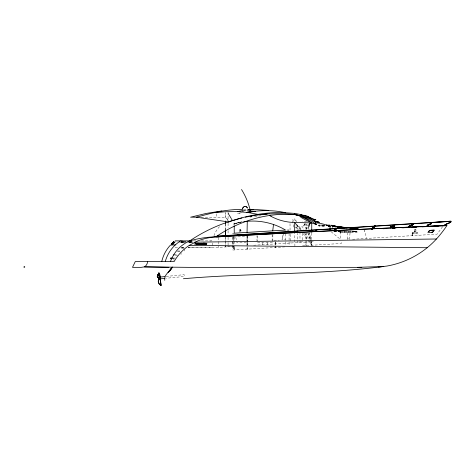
<?xml version="1.0" encoding="UTF-8"?>
<svg xmlns="http://www.w3.org/2000/svg" width="475" height="475" viewBox="0 0 475 475"><rect width="100%" height="100%" fill="white"/><g stroke="black" fill="none" stroke-linecap="round" stroke-linejoin="round"><path stroke-width="0.36" stroke-dasharray="2.38 1.78" d="M234.436 249.933L234.223 246.412A8.823 0.552 0 0 0 225.429 246.947L225.429 237.316M225.429 229.906L225.429 223.98M227.964 220.768A10.587 4.477 -90 0 0 225.429 217.194L225.429 213.049M247.059 248.075L247.059 249.173L247.059 236.336M247.059 244.934L247.059 236.568M318.885 225.031L318.885 225.987L325.149 226.148L318.885 225.987L318.885 225.031L324.081 225.061M412.146 233.54L412.122 235.665L412.122 233.54A1.413 0.825 -90 0 1 412.965 232.655L417.228 232.655A1.413 1.146 -90 0 1 418.065 233.54L418.065 235.303M290.017 223.66L290.071 230.648M305.882 232.471L305.959 245.611L305.959 242.078M305.924 229.55L305.959 227.341L306.808 224.022M306.203 232.631L306.268 245.593M232.815 244.304L233.231 236.966M233.896 225.227L234.187 220.091M349.487 239.447L350.229 230.648M353.103 232.233C351.726 231.028 353.816 231.996 355.728 231.758L353.032 231.705L356.778 231.705L357.544 230.191M283.361 233.866L282.037 240L283.652 232.602M306.648 229.407L305.959 227.341L308.602 227.341L310.65 222.353M309.486 224.723L310.258 222.401M310.412 222.401C309.652 223.422 309.029 225.684 310.003 223.737M309.231 224.592L310.246 222.805M308.602 227.341L310.834 222.353M356.986 232.233L356.778 231.705L333.563 231.705L339.714 231.705L339.696 232.233L356.986 232.233L357.99 230.322M442.552 226.759L437.119 234.151L351.898 239.305M304.813 223.838L304.22 224.515L306.595 226.617M305.152 223.725L302.949 226.219L303.21 226.45L305.633 223.713M415.821 231.776L415.999 229.835L415.12 229.657L414.236 229.835L414.414 231.776M414.236 233.54L414.414 231.598L415.999 231.776L415.999 233.54M240.694 222.348L234.223 223.891A61.744 61.738 -90 0 1 242.125 221.902M234.223 225.316L234.223 223.689L242.143 221.831M306.268 228.273L308.275 227.869L308.524 229.259M240.018 229.817C239.709 232.833 241.846 228.042 240.059 230.488M240.498 229.811L240.19 230.161L240.54 230.476M241.597 212.747L237.53 213.483L241.668 213.091M233.088 233.231L232.691 233.296L234.223 233.183M242.951 210.52L247.623 209.885M356.28 231.758L356.778 231.705M166.203 276.444L184.146 274.657L184.324 276.456L166.381 278.249M239.578 232.168C237.571 228.552 242.339 228.208 240.736 232.103M254.594 216.404L262.509 215.703M240.558 229.372L239.43 229.437M238.052 236.651L245.1 236.235M246.341 242.161L237.001 242.725L235.725 237.067M274.022 240.487L279.3 240.166M284.388 239.857L285.564 239.792M302.623 241.769L297.338 242.09L297.338 233.368M189.727 247.463L188.272 247.463L218.393 247.368L234.395 246.4M253.662 245.237L313.286 241.638M284.828 246.887L232.904 250.028L232.691 246.507M302.551 245.818L341.359 243.473L341.228 241.359M354.303 231.735L356.303 231.699M340.266 231.723L333.563 231.705M243.592 209.511L247.95 209.469M333.794 231.723L339.851 231.705L340.225 232.233M352.949 231.705L355.074 231.699M183.849 248.17L181.028 248.17L181.028 247.463L184.668 247.451L181.753 247.463M185.434 241.941L181.011 241.947L185.606 241.947M192.797 241.929L189.115 241.935L192.921 241.953M182.198 241.615L182.822 242.262L179.799 242.244M188.308 247.445L212.325 247.392M201.151 217.194L225.429 217.194L227.549 219.741M309.67 224.74L309.415 224.592M309.522 225.102L307.937 225.102L305.959 227.341L306.713 229.401M297.427 226.866L302.723 226.866L303.513 230.304M294.785 227.537L300.075 227.537L300.55 229.597M414.236 229.835L415.999 229.835M414.414 230.013L415.821 230.013M414.236 231.776L415.999 231.776M340.07 231.859L352.729 231.859M340.153 231.972L352.646 231.972M340.207 232.097L352.593 232.097M346.78 228.528L347.724 238.408L349.487 238.408M193.497 240.884L195.712 240.884M201.252 240.884L212.325 240.884M185.476 241.716L181.064 241.686A1.763 0.695 -90 0 1 181.533 242.137L181.688 242.137M179.598 242.268L185.256 242.244M187.862 242.262L193.212 242.244M233.694 242.921L233.48 244.34M175.132 247.463L177.792 247.463M181.028 247.463L184.65 247.463M177.496 250.99L180.322 250.99M177.496 251.697L181.028 251.697M173.969 254.517L177.496 254.517L177.496 255.223L173.969 255.223M173.167 258.05L175.453 258.05M171.855 258.75L173.969 258.75M181.011 241.852L185.446 241.858M189.115 241.864L192.808 241.87M181.266 242.22L185.084 242.226M189.299 242.226L193.064 242.232M181.028 242.137L185.446 242.155M189.127 242.167L193.188 242.179M318.885 225.091L324.081 225.114M189.151 241.739L192.963 241.775M181.456 242.238L182.822 242.262M352.533 231.723L353.453 231.747L352.711 231.705M243.829 210.573L246.709 210.757M183.083 242.244L181.8 242.137L183.041 242.143A1.763 1.763 0 0 0 182.762 241.561M325.054 225.732L322.276 225.031M324.645 225.672L322.388 225.097M231.254 219.058L233.391 220.643M331.2 231.788L340.599 239.501M304.92 223.725L307.295 225.827M301.025 229.627L294.696 222.478L300.449 230.072M304.433 233.48L310.276 240.077M303.103 233.575L307.966 239.994M308.412 240.582L311.95 245.248L311.737 241.727M307.978 232.833L310.502 239.697M307.8 232.851L310.11 239.738M310.335 240.427L311.95 245.248L309.67 233.053M364.681 231.384L364.183 230.458A1.763 1.763 0 0 1 364.681 231.384L366.688 238.408M332.072 225.987L332.631 228.137M298.223 230.304L295.575 218.838L294.696 218.838L297.178 229.591M293.396 221.516L292.933 219.509L292.048 219.509L293.865 227.388M307.984 224.022L309.005 229.49M309.154 232.732L310.407 239.673M311.256 241.757L311.469 245.278M294.91 246.282L294.696 231.853M234.122 246.418L234.335 249.939M233.48 246.46L233.694 249.981M233.088 246.483L233.302 250.004M290.16 234.288L290.373 243.022M247.131 236.045L247.249 241.87M247.261 242.6L247.392 249.149M412.193 233.54L412.217 235.659L412.217 233.54A1.413 0.819 -90 0 1 413.048 232.655L413.048 233.54M247.095 236.075L247.172 244.898M267.615 242.642L267.562 244.405L267.562 242.642M275.203 242.535L275.227 247.469L275.191 241.122L275.221 247.469M417.228 232.655L417.228 233.54L412.965 233.54L412.965 232.655M347.724 238.408L347.724 239.554M340.225 231.705L340.225 240.006M311.737 233.011L311.737 239.548M310.781 241.757L310.781 245.32M302.623 233.302L302.623 241.068M299.974 231.853L299.974 239.62M299.974 240.32L299.974 242.44M289.091 233.652L289.091 245.189M285.564 233.742L285.564 241.104M285.564 241.84L285.564 245.433M272.858 234.757L272.858 242.642L256.993 242.642L256.993 235.475M272.139 234.472L272.139 240.73M262.283 242.642L262.283 244.72M257.705 235.861L257.705 240.73M234.223 236.859L234.223 244.946M233.48 235.671L233.48 240.748M233.088 236.912L233.088 244.275M232.691 236.966L232.691 245.771M231.254 218.518L231.254 219.699M228.077 212.165L228.077 221.154M228.077 223.321L228.077 227.745M228.077 230.654L228.077 234.335M228.077 237.251L228.077 242.393M228.077 243.117L228.077 246.786M225.429 212.254L225.429 217.194M225.429 224.087L225.429 229.983M225.429 237.357L225.429 246.947M218.393 237.47L218.393 247.368M216.636 213.869L216.636 217.194M212.325 243.046L212.325 245.919M184.555 248.876L184.555 250.99M181.028 252.403L181.028 254.517M173.969 258.05L173.969 260.87M210.591 241.146A1.763 1.763 0 0 1 211.215 240.884M213.976 235.665A26.463 26.285 -90 0 1 219.444 226.682M306.862 221.439A26.463 0.932 -3.3 0 1 302.628 221.849M234.223 223.689A61.744 61.732 -90 0 1 242.137 221.73M324.087 225.548L318.891 225.572L324.081 225.548M289.091 230.048L286.271 230.06L289.091 230.06M228.802 214.326L228.362 213.412L228.802 214.362"/><path stroke-width="0.71" d="M206.53 244.31C203.312 243.55 209.689 243.568 205.384 243.248C203.941 244.56 207.421 245.112 206.637 243.723M225.429 230.648L225.429 236.574L225.429 230.719M225.429 223.238L225.429 221.018M330.095 230.88L330.018 225.097L326.307 225.126M347.296 227.768C343.912 227.549 331.324 226.468 331.413 225.174M204.808 244.043C205.022 240.92 205.687 247.095 203.769 243.622C203.484 246.857 202.962 240.291 204.873 244.15M196.644 243.663L197.998 243.853L196.602 243.669L194.887 244.364L194.946 243.752L196.217 243.598L194.946 243.236L196.151 243.206L196.579 244.465L197.992 244.494M197.98 243.829L196.787 244.186L198.247 244.471L198.408 244.007L199.476 244.126M197.98 244.471C197.576 242.945 201.299 244.007 198.146 243.396M198.123 243.331C193.301 243.592 199.441 242.951 199.672 243.55M202.766 244.12L201.643 243.99C201.329 245.694 201.341 241.763 201.721 243.835M202.766 243.835C202.825 241.793 203.08 245.688 202.683 243.99M331.58 225.292C330.398 226.017 337.862 226.777 346.714 227.667M247.059 232.4L247.273 221.421M199.916 243.883C202.588 244.168 199.453 243.978 199.464 244.388M199.779 244.441L199.726 244.061M340.664 227.234L331.835 225.578L340.664 227.234L334.258 225.981M158.988 279.027L158.692 277.62M159.944 277.163L160.033 277.792M164.772 280.333C163.828 274.075 170.014 271.884 172.36 267.176L167.99 272.448M272.739 230.838L273.487 224.568M358.572 229.211L352.278 228.528M350.128 228.03L358.417 229.229C356.327 228.534 353.554 228.867 352.254 228.184L334.032 226.272M199.737 244.192C204.648 244.453 197.82 242.013 200.088 244.554M340.67 227.157L341.157 227.109M161.743 261.577C163.115 255.425 166.155 249.666 170.466 245.07L175.352 244.886M242.499 208.531L243.574 206.833L242.523 208.513M378.456 267.069L386.911 266.053A88.202 88.202 0 0 0 427.173 247.73C434.934 241.502 441.311 233.795 446.91 225.619L443.383 225.619A453.358 12.112 -3.1 0 0 237.518 235.719L238.177 234.876L237.737 235.695L223.927 236.479A7.054 0.362 0 0 0 218.393 236.787L215.971 236.823A105.842 103.906 -90 0 0 189.727 240.884A35.281 35.281 0 0 0 182.222 245.302C176.842 249.458 172.71 255.17 170.442 261.577M237.856 235.689L238.177 234.876M237.827 235.689L238.118 234.882L237.648 235.701M158.899 278.611C157.801 280.565 157.979 283.628 160.123 284.757M237.737 235.695L238.088 234.882L237.583 235.701M355.811 229.188L356.197 228.784L355.757 229.17M332.019 225.851L331.413 225.352L335.991 226.623L347.439 227.739M173.215 242.44L171.321 244.186L173.85 241.941L173.512 242.297M315.192 221.059C313.684 220.911 314.652 218.815 315.685 219.705M257.759 233.457L256.85 234.644L257.67 233.635M257.189 234.626L257.759 233.629M168.506 271.961L172.36 267.176L169.545 271.077L170.068 270.679M173.678 242.001L172.805 242.648M434.215 230.149L430.534 230.333A1.918 1.657 -47.7 0 0 429.127 231.028L427.868 232.417L431.834 232.305A1.686 1.52 -53.7 0 0 433.17 231.574L434.215 230.149L430.534 230.333A1.93 1.674 -48.2 0 0 429.127 231.028L428.563 231.616M169.029 271.504L172.36 267.176M171.404 244.037L173.684 241.935L172.425 243.265M276.527 233.581L277.596 232.37L276.201 233.605L277.578 232.37M173.624 242.066L173.339 242.375M355.852 227.394L352.984 229.722L355.858 227.394L353.085 229.71L355.769 227.4L354.463 228.802M276.391 233.593L277.537 232.376L276.23 233.593M355.906 228.956L357.212 228.986L355.864 229.069M354.415 228.808L355.822 227.394L353.103 229.716M355.733 227.4L352.943 229.722M354.303 228.813L355.615 227.412L352.955 229.722L355.65 227.406M171.92 243.538L173.042 242.63M372.127 229.271L375.072 226.171L372.145 228.813L375.09 226.171L372.157 229.271L375.072 226.171L371.83 228.825L375.108 226.171L372.186 229.271L375.102 226.171L372.121 228.813L375.102 226.171L372.168 229.271L375.048 226.177L372.02 228.819L374.983 226.177L372.02 229.277L375.018 226.177L372.044 228.819L375.048 226.177L372.578 228.76M171.422 244.061L173.541 241.917L171.73 243.984M371.978 229.277L374.953 226.183L371.931 228.825L374.923 226.183L372.412 228.766M371.842 229.283L374.864 226.189L371.818 228.825L374.864 226.189L371.854 229.283L374.9 226.183L371.812 228.831L374.9 226.183L371.895 229.283L375.018 226.177L372.062 228.819M354.95 228.647L352.248 228.226M297.285 231.117L295.539 232.584M295.788 232.566L297.249 231.123L295.634 232.584M172.188 243.55L171.873 243.853M158.193 275.928L157.379 276.682L157.949 277.388M295.658 232.572L297.16 231.123M316.914 229.87L314.753 231.592L316.908 229.87L315.067 231.592M295.492 232.59L297.053 231.135M314.984 231.592L316.819 229.876M334.263 230.636L336.442 228.629L333.913 230.636L336.442 228.629M316.7 229.882L314.788 231.592M334.127 230.636L336.217 228.641M353.252 229.704L355.822 227.394M158.199 275.928L158.905 274.692L158.988 272.822L161.28 285.41L159.921 284.715M371.889 228.825L374.923 226.183M271.207 216.392L272.228 216.968A52.921 52.203 90 0 0 294.696 222.478L311.737 222.9L316.397 224.58L315.347 222.846L315.928 222.377L315.388 221.202L318.921 222.318M206.459 244.186C204.535 244.922 205.693 242.25 206.684 243.8M361.831 267.348L188.397 267.348L144.424 266.885L141.2 267.348L132.501 267.348L135.28 261.577L174.123 261.577A47.631 47.631 0 0 1 189.305 245.338L197.808 240.884A56.293 49.839 0 0 1 218.393 236.787A458.654 15.527 -3.1 0 1 446.91 225.619L441.875 225.868M304.843 215.24L303.988 215.727L300.913 214.777L306.731 215.84L311.754 218.999L303.988 215.727L305.009 215.294M229.93 221.688L228.321 221.92L196.448 217.194C211.66 213.026 226.902 209.018 242.868 209.517M427.435 225.637L431.609 223.464L427.09 225.482L431.621 223.464L427.078 225.488L431.627 223.464L427.221 225.471M427.28 225.637L431.532 223.47L427.316 225.471M427.108 225.637L431.383 223.476M409.236 226.254L412.989 224.645L408.922 226.557L413.036 224.645C409.83 226.872 405.638 227.299 413.048 224.645L408.91 226.557M413.018 224.645L409.177 226.266M409.058 226.563L412.929 224.651M409.011 226.563L412.9 224.651L408.91 226.272M409.064 226.539L412.9 224.651L409.046 226.272M409.017 226.539L412.864 224.657M408.922 226.551L412.822 224.657L408.922 226.557M427.375 225.494L431.609 223.464M390.812 227.46L394.214 225.839L390.456 227.092L394.202 225.839L390.486 227.472L390.794 227.466L394.22 225.839L390.771 227.466L394.202 225.839L390.468 227.086L394.012 225.857L390.557 227.477L394.066 225.851L390.575 227.08L394.036 225.851L390.515 227.472M390.634 227.46L394.096 225.851L390.676 227.086L394.131 225.845L390.693 227.472L394.161 225.845L390.587 227.086L394.066 225.851L390.646 227.472L394.131 225.845L390.622 227.08M390.474 227.477L393.977 225.857L390.456 227.092L393.989 225.857L390.492 227.477L393.977 225.857M444.98 225.625L444.98 224.74L450.549 222.264L450.591 221.386M444.98 224.74L450.817 222.264L450.763 221.374M233.427 220.364L232.691 220.537M390.711 227.08L394.096 225.851M390.503 227.092L394.012 225.857M228.321 221.92L233.421 220.246A102.63 48.646 -24.7 0 1 285.534 212.752L294.696 213.4L300.895 214.563M233.558 220.269L222.342 223.986A158.763 158.686 -90 0 0 189.727 240.884A105.842 103.906 90 0 1 191.473 240.392M216.636 212.539L225.429 211.737L237.53 211.577L242.951 210.52L242.951 211.844M250.337 216.897L251.697 216.653M245.302 206.465L244.186 206.518L244.803 206.518M221.861 210.912L206.091 213.459L190.552 217.194L197.891 217.194M159.44 278.599L158.828 279.318L158.448 281.586L158.905 283.302L159.98 284.656M159.285 277.875L158.294 277.632M382.28 266.534L383.747 266.493C317.348 275.096 250.076 272.846 183.403 278.736M217.087 236.123L450.377 221.213A2.47 2.47 0 0 1 451.25 221.332L214.635 236.491L218.393 236.134M246.525 212.58L247.808 212.224M24.468 266.974C25.715 266.808 22.895 267.098 24.166 267.009M306.992 216.861L308.53 216.677M160.117 277.056L164.766 276.592M159.63 278.92L164.95 278.392M250.319 210.722C251.94 210.508 248.87 210.752 250.319 210.722A70.561 70.561 0 0 0 241.532 189.507M247.837 212.04C260.401 210.389 273.072 209.754 285.517 212.752M250.497 211.862C248.882 212.105 252.077 211.702 250.426 211.945M244.922 206.405L244.221 206.5L245.254 206.382M246.495 212.634L255.514 211.304L247.433 210.799M243.592 221.76C258.02 219.557 273.03 222.615 285.564 230.06L234.223 233.183L234.223 226.035M261.161 214.51L269.551 213.786M248.294 209.79L253.757 209.416L268.82 210.425M427.191 226.355L427.304 226.379M216.642 236.96A88.202 78.09 0 0 1 218.393 236.787L225.601 236.431M383.372 228.724L384.815 228.653M393.478 228.232L394.909 228.16M402.764 227.78L405.62 227.638M412.817 227.287L416.474 227.109M422.328 226.824L426.722 226.611M432.517 226.326L438.277 226.041M218.393 236.787L226.076 236.419M390.604 227.964L390.699 227.958M357.479 267.348L383.747 266.493M314.04 220.364L314.242 220.679M194.875 242.179L436.489 238.996M247.95 209.469L253.757 209.416M327.792 225.53L330.018 225.518M450.466 221.326L450.811 221.326M449.73 221.427L450.377 221.213L431.448 222.591M342.724 227.472L355.223 227.472L355.223 227.822L350.075 227.822M175.162 240.884L190.546 240.884M201.643 243.711L202.688 243.711M197.873 243.966L196.792 243.942M172.443 258.05L170.442 258.05L170.442 258.75L171.926 258.75L171.926 258.05M167.663 267.348L168.857 267.348L144.424 266.885A7.054 5.51 -90 0 0 147.666 261.577M189.305 245.338L427.173 247.73M328.629 226.231L330.018 226.266A12.35 0.338 19.9 0 0 327.299 225.322M315.347 222.846L316.463 222.894A35.281 34.503 90 0 1 330.018 226.777M328.611 226.159L330.018 226.266M237.53 211.577L247.879 212.503L257.967 214.356M349.843 227.958L353.679 228.392M342.837 227.436L346.596 227.78M350.134 228.107L351.548 228.232M342.831 227.537L345.183 227.751M342.831 227.662L344.286 227.792M331.734 225.708L332.987 226.124M331.787 225.554L334.453 226.053M332.625 225.981L334.139 226.29L334.507 226.783M332.761 225.72C333.444 226.373 337.066 227.442 336.175 226.314M361.243 229.645L352.248 228.178L352.284 228.523M334.329 226.415L340.225 227.056M334.406 226.516L336.11 226.801L335.849 226.557M334.465 226.64L335.593 226.83M353.578 228.629L352.254 228.297L354.825 228.766L353.596 228.528M331.413 225.488L340.688 227.098M355.935 228.962L356.879 229.128M337.155 226.949L338.521 227.204L338.372 226.694M332.138 225.857C328.664 224.408 338.859 227.757 339.934 227.329M200.159 244.031L199.743 243.627M352.278 228.398L353.59 228.647M319.307 222.359L315.489 221.273M332.239 225.958L333.082 226.231M317.241 221.688L319.135 222.306M337.963 226.83L338.141 227.335M308.15 216.725L314.913 219.646M307.378 216.814L314.545 220.246M300.77 217.289L309.362 221.962M315.697 219.717C313.571 218.411 316.777 220.364 315.59 219.652M157.884 277.412L158.959 277.928C154.993 275.832 160.479 270.471 160.194 276.996M158.086 277.471L157.178 276.622L158.507 275.215L158.792 272.769L160.033 277.192M315.928 222.377L310.199 219.153A52.921 50.433 90 0 0 297.789 215.139L294.696 214.534A158.763 158.686 -90 0 0 269.948 213.94M160.128 284.757L160.55 285.065M160.479 285.125L161.055 285.439L159.98 278.439M269.871 215.579L270.958 216.404M247.22 207.45L246.222 206.595L247.588 208.115M314.088 220.4L314.397 221.035M334.537 226.13L334.709 226.486M229.021 214.783L231.254 218.518M198.016 243.206L198.295 243.574M159.232 274.212C155.937 273.422 158.193 278.546 158.846 278.374M199.423 244.037L199.518 244.477M158.739 277.578L158.84 278.196M159.374 275.162L159.653 276.64M159.748 277.163L159.838 277.697M160.194 278.481L160.241 278.57M159.452 277.151L159.719 279.799M234.187 220.198L239.893 218.482A158.763 158.686 90 0 1 241.959 217.977M450.686 221.374L450.638 222.264M450.514 221.398L450.46 222.264L450.811 222.264L445.105 224.74L445.063 225.643M445.301 224.74L445.301 225.631M311.737 232.287L311.737 222.9L309.189 220.952A42.334 41.135 90 0 0 294.696 214.534A105.842 88.219 -24.7 0 0 247.19 220.94L240.611 223.416A105.842 88.219 -24.7 0 0 215.971 236.811M294.696 213.4L294.696 214.534A48.545 43.985 9 0 1 316.397 224.58M294.696 222.478L294.696 232.762M225.429 221.873L225.429 223.345M173.969 254.517L173.969 255.223M165.27 261.577A35.281 35.281 0 0 1 180.571 240.884M181.688 240.884A1.763 1.763 0 0 1 182.287 241.122M443.383 225.619A453.358 3.711 -2.8 0 1 429.364 226.349M427.132 226.462A453.358 3.711 -2.8 0 1 420.618 226.795M416.296 227.02A453.358 3.711 -2.8 0 1 411.231 227.276M405.418 227.572A453.358 3.711 -2.8 0 1 401.773 227.763M395.188 228.095A453.358 3.711 -2.8 0 1 392.249 228.243M384.875 228.618A453.358 3.711 -2.8 0 1 383.396 228.695M326.497 225.025A12.35 0.463 20.6 0 1 327.584 225.405M245.415 217.2A158.763 158.686 90 0 1 248.882 216.499M249.577 216.368A158.763 158.686 90 0 1 257.967 215.044M258.667 214.955A158.763 158.686 90 0 1 262.188 214.552M263.595 214.409A158.763 158.686 90 0 1 267.122 214.118M433.176 231.574A1.68 1.484 -53.7 0 1 431.834 232.305M203.092 243.313L203.217 244.471L203.092 243.313M174.948 241.917L173.185 244.079L173.482 243.556L172.283 244.138L174.948 241.917M237.951 234.888L237.506 235.707L237.933 234.893M257.64 233.641L256.85 234.644L257.634 233.641M277.353 232.388L276.183 233.605L277.353 232.388M336.413 228.629L334.234 230.636L336.413 228.629M374.876 226.183L371.842 228.825L374.876 226.183M357.865 229.122L355.995 228.885L357.865 229.146M394.185 225.845L390.782 227.08L394.202 225.839M408.933 227.145L409.272 227.139L408.933 227.145M353.649 228.41L352.248 228.184L353.655 228.428M445.194 225.643L445.194 224.74L445.146 225.643M430.534 230.333A1.965 1.716 -51.4 0 0 429.127 231.028A1.971 1.728 -52.1 0 1 430.534 230.333"/></g></svg>
